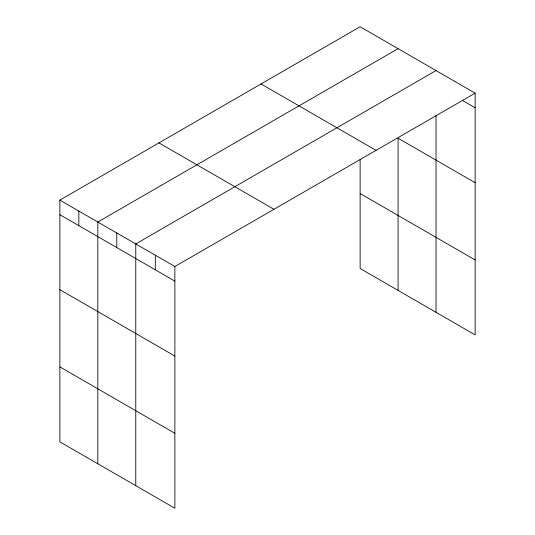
<?xml version="1.0" encoding="UTF-8"?>
<svg xmlns="http://www.w3.org/2000/svg" width="535" height="535" viewBox="0 0 535 535"><rect width="100%" height="100%" fill="white"/><g stroke="black" fill="none" stroke-linecap="round" stroke-linejoin="round"><path stroke-width="0.8" d="M475.133 93.15L360.129 26.75L59.866 200.103L59.866 441.85L174.871 508.25L174.871 266.504L475.133 93.15L475.133 334.897L360.129 268.496L360.129 159.497M398.08 48.665L97.818 222.018L97.818 463.765M436.032 70.573L135.77 243.927L135.77 485.673M462.568 100.5L475.133 107.756M475.133 182.716L398.08 138.224L398.08 290.405M261.04 83.955L376.052 150.355M360.129 193.543L475.133 259.943M158.948 142.898L273.96 209.299M59.866 200.103L174.871 266.504M59.866 214.716L174.871 281.116M59.866 289.669L174.871 356.069M59.866 366.896L174.871 433.296M436.032 115.165L436.032 312.32M155.324 255.215L155.324 269.827M116.797 232.972L116.797 247.578M78.839 211.058L78.839 225.67"/></g></svg>
